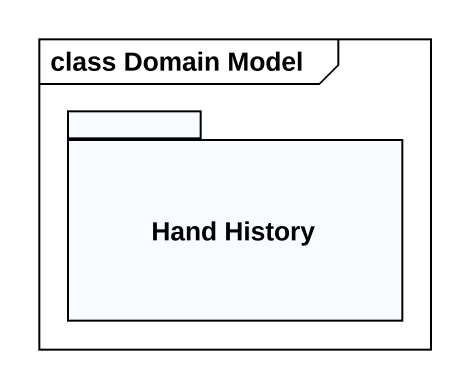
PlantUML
@startuml
mainframe class Domain Model
package "Hand History" as Hand_History {
}
@enduml
